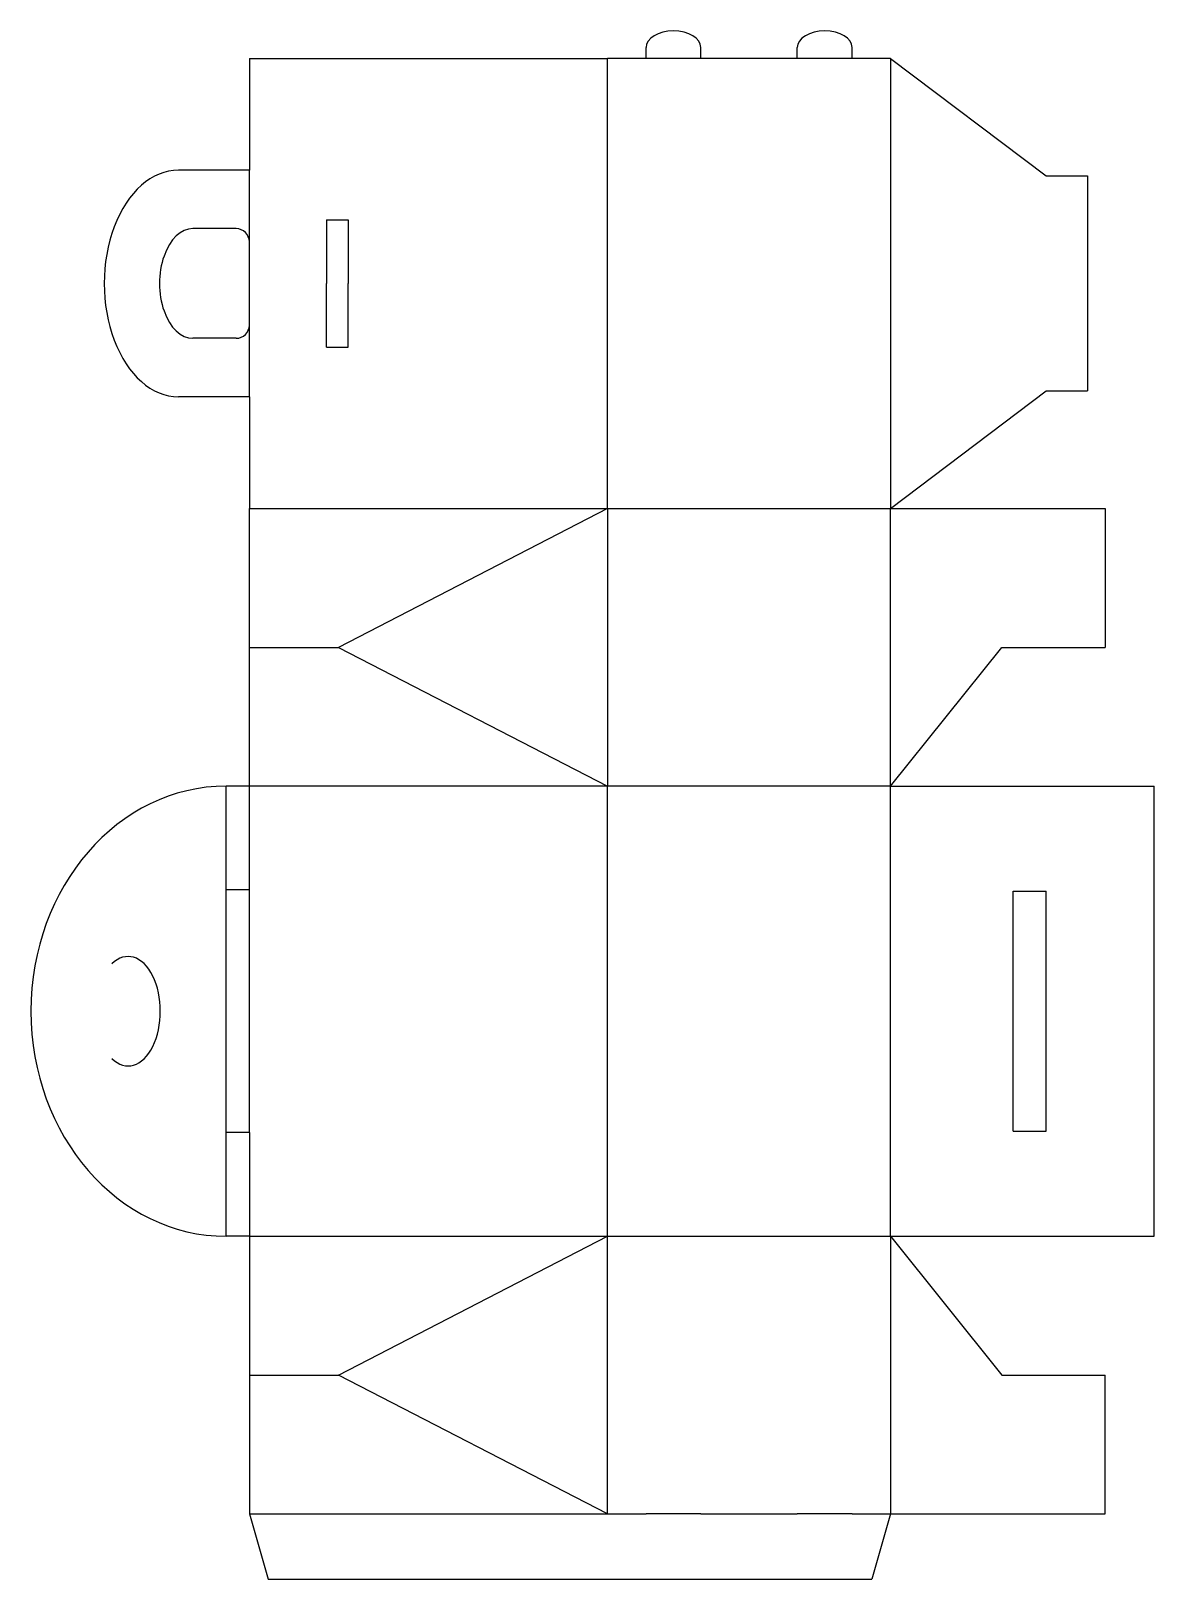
# Model space of a CAD drawing. Header units: inches. Extents: x 6 to 159, y 1 to 212.
import ezdxf

# ---------------------------------------------------------------- set-up
doc = ezdxf.new("R2010")
doc.units = ezdxf.units.IN
doc.header["$MEASUREMENT"] = 0

msp = doc.modelspace()

# ---------------------------------------------------------------- linework, layer by layer
for p, q in [((89.82, 208.73), (89.82, 210.23)), ((97.32, 208.73), (97.32, 210.23)), ((110.51, 208.73), (110.51, 210.23)), ((118.01, 208.73), (118.01, 210.23)), ((35.58, 208.73), (84.57, 208.73)), ((35.58, 208.73), (35.58, 193.45)), ((91.32, 208.73), (84.57, 208.73)), ((112.01, 208.73), (95.82, 208.73)), ((123.26, 208.73), (116.51, 208.73)), ((123.26, 208.73), (144.56, 192.65)), ((35.58, 193.45), (25.88, 193.45)), ((144.56, 192.65), (150.21, 192.65)), ((150.21, 192.65), (150.21, 163.25)), ((46.13, 186.66), (49.1, 186.66)), ((46.13, 186.66), (46.13, 177.95)), ((49.1, 186.66), (49.1, 177.95)), ((33.77, 185.45), (27.87, 185.45)), ((35.58, 172.26), (35.58, 183.64)), ((46.13, 169.24), (46.13, 177.95)), ((49.1, 169.24), (49.1, 177.95)), ((33.77, 170.45), (27.87, 170.45)), ((46.13, 169.24), (49.1, 169.24)), ((123.26, 147.17), (144.56, 163.25)), ((144.56, 163.25), (150.21, 163.25)), ((35.58, 162.45), (25.88, 162.45)), ((35.58, 162.45), (35.58, 147.17)), ((35.58, 109.21), (35.58, 147.17)), ((123.26, 147.17), (152.62, 147.17)), ((152.62, 147.17), (152.62, 128.19)), ((123.26, 109.21), (138.46, 128.19)), ((138.46, 128.19), (152.62, 128.19)), ((35.58, 109.21), (32.4, 109.21)), ((123.26, 109.21), (159.29, 109.21)), ((159.29, 47.65), (159.29, 109.21)), ((35.58, 95.02), (32.4, 95.02)), ((32.4, 61.84), (32.4, 95.02)), ((35.58, 61.84), (35.58, 95.02)), ((140.03, 62.01), (140.03, 94.84)), ((140.03, 94.84), (144.56, 94.84)), ((144.56, 62.01), (144.56, 94.84)), ((35.58, 61.84), (32.4, 61.84)), ((140.03, 62.01), (144.56, 62.01)), ((35.58, 47.65), (32.4, 47.65)), ((35.58, 47.65), (35.58, 9.69)), ((123.26, 47.65), (159.29, 47.65)), ((123.26, 47.65), (138.46, 28.67)), ((138.46, 28.67), (152.62, 28.67)), ((152.62, 9.69), (152.62, 28.67)), ((35.58, 9.69), (38.16, 0.78)), ((97.32, 9.69), (89.82, 9.69)), ((118.01, 9.69), (110.51, 9.69)), ((123.26, 9.69), (120.68, 0.78)), ((123.26, 9.69), (152.62, 9.69)), ((38.16, 0.78), (120.68, 0.78))]:
    msp.add_line(p, q)
at = {"color": 5}
for p, q in [((84.57, 147.17), (84.57, 208.73)), ((95.82, 208.73), (91.32, 208.73)), ((116.51, 208.73), (112.01, 208.73)), ((123.26, 208.73), (123.26, 147.17)), ((35.58, 183.64), (35.58, 193.45)), ((35.58, 162.45), (35.58, 172.26)), ((35.58, 147.17), (123.26, 147.17)), ((84.57, 147.17), (47.76, 128.19)), ((84.57, 147.17), (84.57, 109.21)), ((123.26, 109.21), (123.26, 147.17)), ((35.58, 128.19), (47.76, 128.19)), ((47.76, 128.19), (84.57, 109.21)), ((32.4, 95.02), (32.4, 109.21)), ((123.26, 109.21), (35.58, 109.21)), ((35.58, 95.02), (35.58, 109.21)), ((84.57, 47.65), (84.57, 109.21)), ((123.26, 47.65), (123.26, 109.21)), ((32.4, 47.65), (32.4, 61.84)), ((35.58, 61.84), (35.58, 47.65)), ((35.58, 47.65), (123.26, 47.65)), ((47.76, 28.67), (84.57, 47.65)), ((84.57, 9.69), (84.57, 47.65)), ((123.26, 47.65), (123.26, 9.69)), ((35.58, 28.67), (47.76, 28.67)), ((84.57, 9.69), (47.76, 28.67)), ((35.58, 9.69), (89.82, 9.69)), ((97.32, 9.69), (110.51, 9.69)), ((118.01, 9.69), (123.26, 9.69))]:
    msp.add_line(p, q, dxfattribs=at)
for centre, start, end in [((33.77, 183.64), 0, 90), ((33.77, 172.26), 270, 0)]:
    msp.add_arc(centre, 1.81, start, end)
for centre, major_axis, ratio, start_param, end_param in [((93.57, 210.23), (-3.75, 0), 0.6, 3.141593, 6.283185), ((114.26, 210.23), (-3.75, 0), 0.6, 3.141593, 6.283185), ((25.88, 177.95), (0, 15.5), 0.654155, 0, 3.141593), ((27.87, 177.95), (0, 7.5), 0.60969, 6.283185, 9.424778), ((32.4, 78.43), (0, -30.78), 0.866952, 3.141593, 6.283185), ((19, 78.43), (0, 7.48), 0.588823, 2.615919, 6.808859)]:
    msp.add_ellipse(centre, major_axis=major_axis, ratio=ratio, start_param=start_param, end_param=end_param)

doc.saveas('drawing.dxf')
